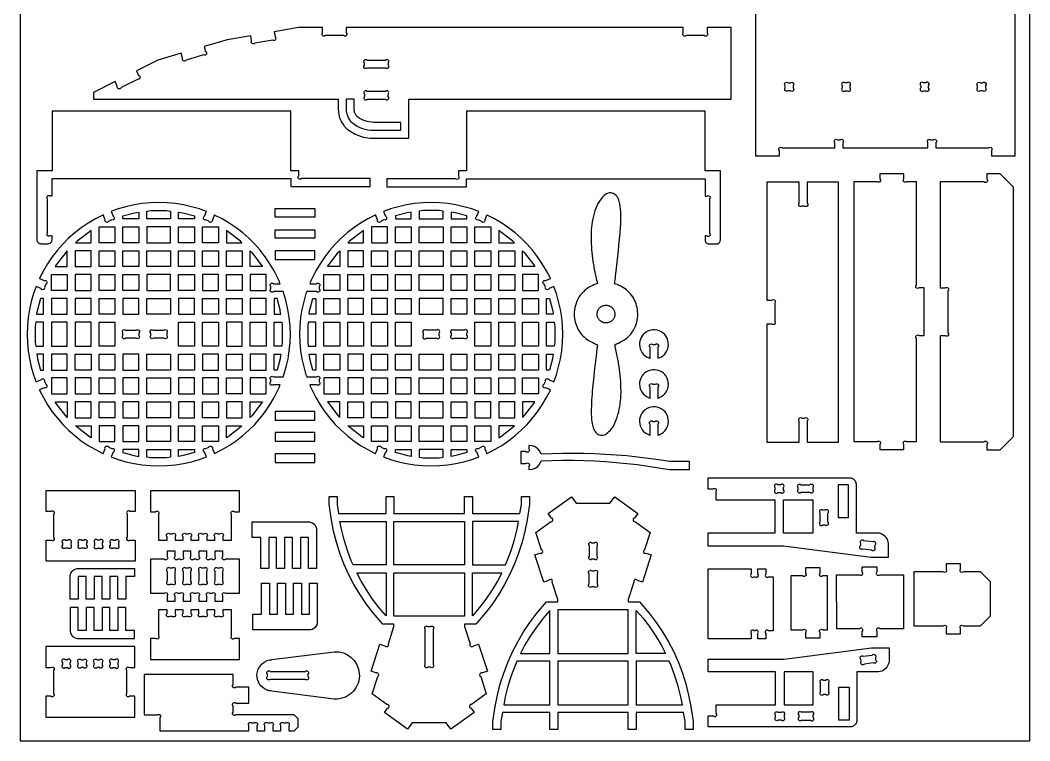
# Model space of a CAD drawing. Extents: x 4.2 to 35.9, y 1.7 to 37.7.
# Drawn here: x 4.17 to 35.91, y 1.67 to 24.31 of the extents above; entities that cross this region are included whole.
import ezdxf

# ---------------------------------------------------------------- set-up
doc = ezdxf.new("R2010")
doc.units = 0
doc.header["$MEASUREMENT"] = 0
doc.layers.get('0').update_dxf_attribs({"linetype": 'CONTINUOUS'})
doc.layers.add('SECTIONCUTEDGES', color=18, linetype='CONTINUOUS')

msp = doc.modelspace()

# ---------------------------------------------------------------- linework, layer by layer
for points in [[(35.907, 37.714), (4.171, 37.714), (4.171, 1.669), (35.907, 1.669)], [(5.901, 17.07), (5.901, 16.57), (6.401, 16.57), (6.401, 17.07)], [(5.901, 16.32), (5.901, 15.82), (6.401, 15.82), (6.401, 16.32)], [(5.901, 15.57), (5.901, 15.07), (6.401, 15.07), (6.401, 15.57)], [(7.401, 13.32), (7.901, 13.32), (7.901, 13.82), (7.401, 13.82)], [(9.901, 13.82), (9.901, 13.32), (10.401, 13.32), (10.401, 13.82)], [(15.715, 13.82), (15.715, 13.32), (15.215, 13.32), (15.215, 13.82)], [(18.215, 13.32), (17.715, 13.32), (17.715, 13.82), (18.215, 13.82)], [(5.901, 12.57), (6.401, 12.57), (6.401, 13.07), (5.901, 13.07)], [(7.401, 12.57), (7.901, 12.57), (7.901, 13.07), (7.401, 13.07)], [(18.215, 12.57), (17.715, 12.57), (17.715, 13.07), (18.215, 13.07)], [(7.401, 11.57), (7.401, 11.07), (7.901, 11.07), (7.901, 11.57)], [(18.215, 11.57), (18.215, 11.07), (17.715, 11.07), (17.715, 11.57)]]:
    msp.add_lwpolyline(points, close=True)
for points in [[(28.47, 22.255), (28.47, 22.182, -1), (28.382, 22.094), (28.309, 22.094, -1), (28.22, 22.182), (28.22, 22.255, -1), (28.309, 22.344), (28.382, 22.344, -1)], [(30.098, 22.094), (30.171, 22.094, 1), (30.259, 22.182), (30.259, 22.255, 1), (30.171, 22.344), (30.098, 22.344, 1), (30.01, 22.255), (30.01, 22.182, 1)], [(32.565, 22.094), (32.638, 22.094, 1), (32.727, 22.182), (32.727, 22.255, 1), (32.638, 22.344), (32.565, 22.344, 1), (32.477, 22.255), (32.477, 22.182, 1)], [(34.427, 22.094), (34.354, 22.094, -1), (34.266, 22.182), (34.266, 22.255, -1), (34.354, 22.344), (34.427, 22.344, -1), (34.516, 22.255), (34.516, 22.182, -1)], [(27.985, 9.467), (28.079, 9.467, 1), (28.167, 9.555), (28.167, 9.629, 1), (28.079, 9.717), (27.985, 9.717, 1), (27.897, 9.629), (27.897, 9.555, 1)], [(9.039, 6.68), (9.039, 7.003, 1), (8.951, 7.091), (8.878, 7.091, 1), (8.789, 7.003), (8.789, 6.68, 1), (8.878, 6.591), (8.951, 6.591, 1)], [(9.378, 6.591), (9.451, 6.591, 1), (9.539, 6.68), (9.539, 7.003, 1), (9.451, 7.091), (9.378, 7.091, 1), (9.289, 7.003), (9.289, 6.68, 1)], [(10.039, 6.68), (10.039, 7.003, 1), (9.951, 7.091), (9.878, 7.091, 1), (9.789, 7.003), (9.789, 6.68, 1), (9.878, 6.591), (9.951, 6.591, 1)], [(10.378, 6.591), (10.451, 6.591, 1), (10.539, 6.68), (10.539, 7.003, 1), (10.451, 7.091), (10.378, 7.091, 1), (10.289, 7.003), (10.289, 6.68, 1)], [(22.142, 7.009), (22.215, 7.009, -1), (22.303, 6.92), (22.303, 6.597, -1), (22.215, 6.509), (22.142, 6.509, -1), (22.053, 6.597), (22.053, 6.92, -1)], [(5.586, 3.968), (5.659, 3.968, 1), (5.747, 4.057), (5.747, 4.13, 1), (5.659, 4.218), (5.586, 4.218, 1), (5.497, 4.13), (5.497, 4.057, 1)], [(28.002, 2.565), (28.096, 2.565, -1), (28.184, 2.476), (28.184, 2.403, -1), (28.096, 2.315), (28.002, 2.315, -1), (27.914, 2.403), (27.914, 2.476, -1)]]:
    msp.add_lwpolyline(points, format="xyb", close=True)
at = {"layer": 'SECTIONCUTEDGES'}
msp.add_lwpolyline([(27.285, 30.74), (27.285, 20.051), (28.036, 20.051), (28.036, 20.213, -1), (28.124, 20.301), (29.781, 20.301), (29.781, 20.463, -1), (29.869, 20.551), (29.942, 20.551, -1), (30.031, 20.463), (30.031, 20.301), (32.706, 20.301), (32.706, 20.463, -1), (32.794, 20.551), (32.867, 20.551, -1), (32.956, 20.463), (32.956, 20.301), (34.612, 20.301, -1), (34.701, 20.213), (34.701, 20.051), (35.451, 20.051), (35.451, 30.74, -1)], format="xyb", dxfattribs=at)
for points in [[(6.472, 21.826), (14.169, 21.826, 0.002134), (14.17, 21.506, 0.087341), (14.223, 21.221, 0.074516), (14.346, 20.999, 0.050894), (14.417, 20.924, 0.0521), (14.644, 20.765, 0.105525), (15.167, 20.607, 0.010514), (15.203, 20.605, 0.005257), (15.277, 20.602), (16.385, 20.602), (16.385, 21.826), (26.516, 21.826), (26.516, 24.078), (25.766, 24.078), (25.766, 23.916, -1), (25.678, 23.828), (25.105, 23.828, -1), (25.016, 23.916), (25.016, 24.078), (14.423, 24.078), (14.423, 23.916, -1), (14.335, 23.828), (13.762, 23.828, -1), (13.673, 23.916), (13.673, 24.078), (12.923, 24.078), (12.157, 23.95), (12.184, 23.791, -1), (12.112, 23.689), (11.547, 23.593, -1), (11.445, 23.665), (11.418, 23.824), (10.682, 23.7), (9.952, 23.485), (9.998, 23.33, -1), (9.938, 23.22), (9.388, 23.059, -1), (9.278, 23.118), (9.233, 23.274), (8.502, 23.059), (7.822, 22.717), (7.895, 22.573, -1), (7.855, 22.454), (7.343, 22.197, -1), (7.224, 22.237), (7.152, 22.381), (6.472, 22.04)], [(15.078, 23.059), (15.651, 23.059, -1), (15.739, 22.97), (15.739, 22.897, -1), (15.651, 22.809), (15.078, 22.809, -1), (14.989, 22.897), (14.989, 22.97, -1)], [(15.651, 22.076), (15.078, 22.076, 1), (14.989, 21.988), (14.989, 21.915, 1), (15.078, 21.826), (15.651, 21.826, 1), (15.739, 21.915), (15.739, 21.988, 1)], [(4.731, 17.327), (4.743, 17.316), (4.757, 17.307), (4.771, 17.3), (4.787, 17.295), (4.803, 17.291), (4.819, 17.29), (5.049, 17.29), (5.065, 17.291), (5.081, 17.295), (5.097, 17.3), (5.111, 17.307), (5.125, 17.316), (5.137, 17.327), (5.148, 17.339), (5.157, 17.353), (5.164, 17.367), (5.17, 17.383), (5.173, 17.399), (5.174, 17.415), (5.174, 17.54), (5.119, 17.54, -1), (5.031, 17.629), (5.031, 18.702, -1), (5.119, 18.79), (5.174, 18.79), (5.174, 19.333), (12.675, 19.333), (12.675, 19.083), (15.177, 19.083), (15.177, 19.333), (13.014, 19.333, -1), (12.925, 19.421), (12.925, 19.583), (12.675, 19.583), (12.675, 21.458), (5.174, 21.458), (5.174, 19.583), (4.694, 19.583), (4.694, 17.415), (4.695, 17.399), (4.698, 17.383), (4.704, 17.367), (4.711, 17.353), (4.72, 17.339)], [(15.697, 19.076), (18.198, 19.076), (18.198, 19.326), (25.7, 19.326), (25.7, 18.783), (25.755, 18.783, -1), (25.843, 18.695), (25.843, 17.621, -1), (25.755, 17.533), (25.7, 17.533), (25.7, 17.408), (25.701, 17.392), (25.704, 17.376), (25.709, 17.36), (25.717, 17.346), (25.726, 17.332), (25.736, 17.32), (25.749, 17.309), (25.762, 17.3), (25.777, 17.293), (25.792, 17.287), (25.809, 17.284), (25.825, 17.283), (26.055, 17.283), (26.071, 17.284), (26.087, 17.287), (26.102, 17.293), (26.117, 17.3), (26.131, 17.309), (26.143, 17.32), (26.154, 17.332), (26.163, 17.346), (26.17, 17.36), (26.175, 17.376), (26.178, 17.392), (26.18, 17.408), (26.18, 19.576), (25.7, 19.576), (25.7, 21.451), (18.198, 21.451), (18.198, 19.576), (17.948, 19.576), (17.948, 19.414, -1), (17.86, 19.326), (15.697, 19.326)], [(30.375, 11.071), (31.107, 11.071, -1), (31.195, 10.982), (31.195, 10.821), (31.946, 10.821), (31.946, 10.982, -1), (32.034, 11.071), (32.341, 11.071), (32.341, 14.315, -1), (32.429, 14.403), (32.591, 14.403), (32.591, 15.903), (32.429, 15.903, -1), (32.341, 15.992), (32.341, 19.236), (32.034, 19.236, -1), (31.946, 19.325), (31.946, 19.486), (31.195, 19.486), (31.195, 19.325, -1), (31.107, 19.236), (30.375, 19.236)], [(33.085, 11.066), (34.47, 11.066, -1), (34.559, 10.978), (34.559, 10.816), (34.976, 10.816), (35.393, 11.233), (35.393, 19.064), (34.976, 19.481), (34.559, 19.481), (34.559, 19.32, -1), (34.47, 19.231), (33.085, 19.231), (33.085, 15.899), (33.246, 15.899, -1), (33.335, 15.81), (33.335, 14.487, -1), (33.246, 14.399), (33.085, 14.399)], [(27.641, 11.057), (28.661, 11.057), (28.661, 11.719, -1), (28.749, 11.808), (28.822, 11.808, -1), (28.911, 11.719), (28.911, 11.057), (29.893, 11.057), (29.893, 19.223), (28.911, 19.223), (28.911, 18.561, -1), (28.822, 18.472), (28.749, 18.472, -1), (28.661, 18.561), (28.661, 19.223), (27.641, 19.223), (27.641, 15.515), (27.803, 15.515, -1), (27.891, 15.427), (27.891, 14.853, -1), (27.803, 14.765), (27.641, 14.765)], [(22.86, 14.116, 0.012814), (23.088, 14.224, 0.085914), (23.318, 14.396, 0.076352), (23.481, 14.63, 0.135164), (23.58, 15.161, 0.121603), (23.424, 15.621, 0.128291), (23.086, 15.935, 0.017184), (23.015, 15.97, 0.007976), (22.857, 16.038, 0.007834), (22.857, 16.039, -0.023506), (22.857, 16.041, -0.019175), (22.863, 16.101, 0.003968), (22.895, 16.342, 0.011178), (23.041, 17.802, 0.026495), (23.051, 18.215, 0.033037), (23.021, 18.537, 0.066175), (22.974, 18.692, 0.057683), (22.921, 18.781, 0.071733), (22.862, 18.838), (22.806, 18.87), (22.746, 18.888), (22.687, 18.887), (22.629, 18.87, 0.062361), (22.567, 18.834, 0.061497), (22.429, 18.699, 0.08401), (22.263, 18.4, 0.06761), (22.124, 17.723, 0.025167), (22.118, 17.393, 0.032023), (22.191, 16.635, 0.010958), (22.226, 16.447, 0.005026), (22.314, 16.04, 0.014369), (22.099, 15.943, 0.083555), (21.873, 15.781, 0.076766), (21.699, 15.542, 0.139856), (21.59, 15.001, 0.11486), (21.731, 14.557, 0.123917), (22.037, 14.251, 0.022471), (22.125, 14.203, 0.010705), (22.317, 14.115, 0.003396), (22.201, 13.131, 0.010881), (22.134, 12.366, 0.025112), (22.126, 11.862, 0.035354), (22.149, 11.639, 0.054853), (22.202, 11.46, 0.086229), (22.266, 11.36, 0.024265), (22.289, 11.337, 0.026496), (22.312, 11.318), (22.368, 11.286), (22.427, 11.268), (22.487, 11.269), (22.545, 11.286, 0.062362), (22.606, 11.322, 0.061498), (22.745, 11.457, 0.08401), (22.91, 11.756, 0.067609), (23.05, 12.433, 0.025165), (23.056, 12.763, 0.032019), (22.983, 13.521, 0.010958), (22.948, 13.709, 0.005025)], [(6.776, 10.696), (6.84, 10.845, -1), (6.956, 10.892), (7.043, 10.854, -1), (7.09, 10.738), (7.026, 10.59, -0.003882), (7.138, 10.549, 0.011648), (7.25, 10.51), (7.497, 10.438), (7.749, 10.381), (8.004, 10.341), (8.264, 10.316), (8.526, 10.307), (8.789, 10.316), (9.049, 10.341), (9.304, 10.381), (9.556, 10.438), (9.803, 10.51, 0.011648), (9.915, 10.549, -0.003882), (10.027, 10.59), (9.963, 10.738, -1), (10.01, 10.854), (10.097, 10.892, -1), (10.213, 10.845), (10.276, 10.696, -0.003922), (10.28, 10.698, 0.011767), (10.283, 10.699), (10.517, 10.818), (10.743, 10.951), (10.96, 11.099), (11.165, 11.258), (11.359, 11.429), (11.542, 11.612), (11.713, 11.806), (11.872, 12.011), (12.019, 12.228), (12.153, 12.454), (12.272, 12.688, 0.011769), (12.309, 12.772, -0.003923), (12.345, 12.857), (12.133, 12.857, -1), (12.045, 12.946), (12.045, 13.019, -1), (12.133, 13.107), (12.439, 13.107, -0.003873), (12.451, 13.138, 0.011621), (12.462, 13.169), (12.533, 13.416), (12.59, 13.667), (12.63, 13.922), (12.655, 14.182), (12.664, 14.445), (12.655, 14.707), (12.63, 14.967), (12.589, 15.222), (12.533, 15.474), (12.461, 15.721, 0.011648), (12.451, 15.752, -0.003882), (12.439, 15.782), (12.133, 15.782, -1), (12.045, 15.87), (12.045, 15.944, -1), (12.133, 16.032), (12.345, 16.032, -0.003932), (12.309, 16.117, 0.011797), (12.272, 16.201), (12.153, 16.435), (12.02, 16.661), (11.872, 16.878), (11.713, 17.083), (11.542, 17.277), (11.359, 17.46), (11.165, 17.631), (10.96, 17.791), (10.743, 17.938), (10.517, 18.072), (10.283, 18.19, 0.011767), (10.28, 18.192, -0.003922), (10.276, 18.193), (10.213, 18.044, -1), (10.097, 17.998), (10.01, 18.035, -1), (9.963, 18.151), (10.027, 18.299, -0.003882), (9.915, 18.34, 0.011648), (9.803, 18.38), (9.556, 18.451), (9.304, 18.508), (9.049, 18.548), (8.789, 18.573), (8.526, 18.582), (8.264, 18.573), (8.004, 18.548), (7.749, 18.508), (7.497, 18.451), (7.25, 18.38, 0.011648), (7.138, 18.34, -0.003882), (7.026, 18.299), (7.09, 18.151, -1), (7.043, 18.035), (6.956, 17.998, -1), (6.84, 18.044), (6.776, 18.193, -0.003922), (6.773, 18.192, 0.011767), (6.77, 18.19), (6.536, 18.072), (6.309, 17.938), (6.093, 17.791), (5.888, 17.631), (5.694, 17.46), (5.511, 17.277), (5.34, 17.083), (5.18, 16.878), (5.033, 16.661), (4.899, 16.435), (4.781, 16.201, 0.011798), (4.779, 16.198, -0.003933), (4.778, 16.195), (4.927, 16.131, -1), (4.973, 16.015), (4.936, 15.928, -1), (4.82, 15.881), (4.672, 15.945, -0.003882), (4.631, 15.833, 0.011648), (4.591, 15.721), (4.52, 15.474), (4.463, 15.222), (4.422, 14.967), (4.398, 14.707), (4.389, 14.445), (4.398, 14.182), (4.422, 13.922), (4.463, 13.667), (4.519, 13.416), (4.591, 13.169, 0.011621), (4.63, 13.056, -0.003873), (4.672, 12.944), (4.82, 13.008, -1), (4.936, 12.961), (4.973, 12.874, -1), (4.927, 12.758), (4.778, 12.695, -0.003923), (4.779, 12.691, 0.01177), (4.781, 12.688), (4.899, 12.454), (5.033, 12.228), (5.18, 12.011), (5.34, 11.806), (5.511, 11.612), (5.694, 11.429), (5.888, 11.258), (6.093, 11.099), (6.309, 10.951), (6.536, 10.818), (6.77, 10.699, 0.011767), (6.773, 10.698, -0.003922)], [(18.591, 10.59), (18.527, 10.738, -1), (18.574, 10.854), (18.661, 10.892, -1), (18.777, 10.845), (18.84, 10.696, -0.003922), (18.844, 10.698, 0.011767), (18.847, 10.699), (19.081, 10.818), (19.307, 10.951), (19.524, 11.099), (19.729, 11.258), (19.923, 11.429), (20.106, 11.612), (20.277, 11.806), (20.436, 12.011), (20.584, 12.228), (20.717, 12.454), (20.836, 12.688, 0.01177), (20.838, 12.691, -0.003923), (20.839, 12.695), (20.69, 12.758, -1), (20.643, 12.874), (20.681, 12.961, -1), (20.797, 13.008), (20.945, 12.944, -0.003873), (20.986, 13.056, 0.011621), (21.026, 13.169), (21.097, 13.416), (21.154, 13.667), (21.194, 13.922), (21.219, 14.182), (21.228, 14.445), (21.219, 14.707), (21.194, 14.967), (21.154, 15.222), (21.097, 15.474), (21.026, 15.721, 0.011648), (20.986, 15.833, -0.003882), (20.945, 15.945), (20.797, 15.881, -1), (20.681, 15.928), (20.643, 16.015, -1), (20.69, 16.131), (20.839, 16.195, -0.003933), (20.838, 16.198, 0.011798), (20.836, 16.201), (20.717, 16.435), (20.584, 16.661), (20.436, 16.878), (20.277, 17.083), (20.106, 17.277), (19.923, 17.46), (19.729, 17.631), (19.524, 17.791), (19.307, 17.938), (19.081, 18.072), (18.847, 18.19, 0.011767), (18.844, 18.192, -0.003922), (18.84, 18.193), (18.777, 18.044, -1), (18.661, 17.998), (18.574, 18.035, -1), (18.527, 18.151), (18.591, 18.299, -0.003882), (18.479, 18.34, 0.011648), (18.367, 18.38), (18.12, 18.451), (17.868, 18.508), (17.613, 18.548), (17.353, 18.573), (17.09, 18.582), (16.828, 18.573), (16.568, 18.548), (16.313, 18.508), (16.061, 18.451), (15.814, 18.38, 0.011648), (15.702, 18.34, -0.003882), (15.59, 18.299), (15.654, 18.151, -1), (15.607, 18.035), (15.52, 17.998, -1), (15.404, 18.044), (15.34, 18.193, -0.003922), (15.337, 18.192, 0.011767), (15.334, 18.19), (15.1, 18.072), (14.873, 17.938), (14.657, 17.791), (14.452, 17.631), (14.258, 17.46), (14.075, 17.277), (13.904, 17.083), (13.745, 16.878), (13.597, 16.661), (13.464, 16.435), (13.345, 16.201, 0.011798), (13.308, 16.117, -0.003932), (13.272, 16.032), (13.484, 16.032, -1), (13.572, 15.944), (13.572, 15.87, -1), (13.484, 15.782), (13.177, 15.782, -0.003882), (13.166, 15.752, 0.011648), (13.155, 15.721), (13.084, 15.474), (13.027, 15.222), (12.987, 14.967), (12.962, 14.707), (12.953, 14.445), (12.962, 14.182), (12.987, 13.922), (13.027, 13.667), (13.084, 13.416), (13.155, 13.169, 0.011621), (13.166, 13.138, -0.003873), (13.177, 13.107), (13.484, 13.107, -1), (13.572, 13.019), (13.572, 12.946, -1), (13.484, 12.857), (13.272, 12.857, -0.003923), (13.308, 12.772, 0.01177), (13.345, 12.688), (13.464, 12.454), (13.597, 12.228), (13.745, 12.011), (13.904, 11.806), (14.075, 11.612), (14.258, 11.429), (14.452, 11.258), (14.657, 11.099), (14.873, 10.951), (15.1, 10.818), (15.334, 10.699, 0.011767), (15.337, 10.698, -0.003922), (15.34, 10.696), (15.404, 10.845, -1), (15.52, 10.892), (15.607, 10.854, -1), (15.654, 10.738), (15.59, 10.59, -0.003873), (15.702, 10.549, 0.011621), (15.815, 10.509), (16.062, 10.438), (16.313, 10.381), (16.568, 10.341), (16.828, 10.316), (17.09, 10.307), (17.353, 10.316), (17.613, 10.341), (17.868, 10.381), (18.119, 10.438), (18.366, 10.509, 0.011621), (18.479, 10.549, -0.003873)], [(7.49, 14.57), (7.813, 14.57, -1), (7.901, 14.481), (7.901, 14.408, -1), (7.813, 14.32), (7.49, 14.32, -1), (7.401, 14.408), (7.401, 14.481, -1)], [(8.364, 14.57), (8.687, 14.57, -1), (8.776, 14.481), (8.776, 14.408, -1), (8.687, 14.32), (8.364, 14.32, -1), (8.276, 14.408), (8.276, 14.481, -1)], [(17.253, 14.57), (16.929, 14.57, 1), (16.841, 14.481), (16.841, 14.408, 1), (16.929, 14.32), (17.253, 14.32, 1), (17.341, 14.408), (17.341, 14.481, 1)], [(18.215, 14.408), (18.215, 14.481, 1), (18.127, 14.57), (17.804, 14.57, 1), (17.715, 14.481), (17.715, 14.408, 1), (17.804, 14.32), (18.127, 14.32, 1)], [(23.97, 13.688), (23.97, 14.035, -1), (24.058, 14.123), (24.131, 14.123, -1), (24.22, 14.035), (24.22, 13.689, 0.063472), (24.341, 13.746, 0.13308), (24.498, 13.919, 0.691874), (23.926, 14.548, 0.691227), (23.94, 13.698, 0.012807), (23.955, 13.693, -0.004269)], [(23.97, 12.438), (23.97, 12.785, -1), (24.058, 12.873), (24.131, 12.873, -1), (24.22, 12.785), (24.22, 12.439, 0.063472), (24.341, 12.496, 0.13308), (24.498, 12.669, 0.691874), (23.926, 13.298, 0.691227), (23.94, 12.448, 0.012807), (23.955, 12.443, -0.004269)], [(23.97, 11.272), (23.97, 11.618, -1), (24.058, 11.706), (24.131, 11.706, -1), (24.22, 11.618), (24.22, 11.272, 0.063472), (24.341, 11.33, 0.13308), (24.498, 11.502, 0.691874), (23.926, 12.131, 0.691227), (23.94, 11.281, 0.012807), (23.955, 11.276, -0.004269)], [(19.908, 10.381), (20.07, 10.381, -1), (20.158, 10.293), (20.158, 10.194), (20.261, 10.2), (20.358, 10.234), (20.442, 10.293), (20.507, 10.373), (20.548, 10.467), (20.886, 10.479), (21.223, 10.484), (21.561, 10.483), (21.898, 10.476), (22.235, 10.463), (22.572, 10.443), (22.909, 10.417), (23.245, 10.385), (23.58, 10.347), (23.915, 10.302), (24.248, 10.251), (24.581, 10.194), (25.211, 10.194), (25.211, 10.444), (24.581, 10.444), (24.248, 10.497), (23.914, 10.544), (23.579, 10.585), (23.244, 10.62), (22.908, 10.648), (22.571, 10.67), (22.234, 10.686), (21.897, 10.696), (21.56, 10.699), (21.222, 10.696), (20.885, 10.687), (20.548, 10.671), (20.507, 10.765), (20.442, 10.845), (20.358, 10.904), (20.261, 10.938), (20.158, 10.944), (20.158, 10.845, -1), (20.07, 10.756), (19.908, 10.756)], [(25.785, 7.797), (28.166, 7.797), (30.916, 7.44), (31.466, 7.44), (31.466, 7.818), (31.465, 7.868), (31.457, 7.918), (31.442, 7.966), (31.421, 8.011), (31.394, 8.053), (31.361, 8.091), (31.323, 8.124), (31.281, 8.152), (31.235, 8.173), (31.188, 8.188), (31.138, 8.196), (31.088, 8.197), (30.458, 8.197), (30.458, 9.696), (30.458, 9.727), (30.453, 9.757), (30.444, 9.786), (30.432, 9.814), (30.415, 9.839), (30.395, 9.862), (30.372, 9.882), (30.346, 9.899), (30.319, 9.912), (30.289, 9.92), (30.259, 9.925), (30.229, 9.925), (25.785, 9.925), (25.785, 9.582), (25.947, 9.582, -1), (26.035, 9.493), (26.035, 9.238), (27.897, 9.238), (27.897, 8.197), (25.785, 8.197)], [(4.983, 7.317), (4.983, 7.976), (5.145, 7.976, 1), (5.233, 8.064), (5.233, 8.788, 1), (5.145, 8.876), (4.983, 8.876), (4.983, 9.534), (7.783, 9.534), (7.783, 8.876), (7.622, 8.876, 1), (7.533, 8.788), (7.533, 8.064, 1), (7.622, 7.976), (7.783, 7.976), (7.783, 7.317)], [(8.264, 8.868), (8.426, 8.868, -1), (8.514, 8.78), (8.514, 7.968), (8.788, 7.968), (8.788, 8.082, -1), (8.876, 8.17), (8.951, 8.17, -1), (9.039, 8.082), (9.039, 7.968), (9.289, 7.968), (9.289, 8.082, -1), (9.378, 8.17), (9.451, 8.17, -1), (9.539, 8.082), (9.539, 7.968), (9.789, 7.968), (9.789, 8.082, -1), (9.878, 8.17), (9.951, 8.17, -1), (10.039, 8.082), (10.039, 7.968), (10.289, 7.968), (10.289, 8.082, -1), (10.378, 8.17), (10.451, 8.17, -1), (10.539, 8.082), (10.539, 7.968), (10.814, 7.968), (10.814, 8.78, -1), (10.903, 8.868), (11.064, 8.868), (11.064, 9.527), (8.264, 9.527)], [(28.713, 9.717), (28.995, 9.717, -1), (29.083, 9.629), (29.083, 9.555, -1), (28.995, 9.467), (28.713, 9.467, -1), (28.625, 9.555), (28.625, 9.629, -1)], [(20.177, 9.341), (20.177, 9.091), (20.103, 8.614), (20.035, 8.26), (19.947, 7.911), (19.839, 7.568), (19.711, 7.232), (19.564, 6.903), (19.399, 6.584), (19.215, 6.274), (19.013, 5.976), (18.795, 5.69), (18.49, 5.335), (18.138, 5.335), (18.138, 5.258), (18.314, 4.715, 1), (18.426, 4.658), (18.579, 4.708), (18.857, 3.852), (18.704, 3.802, 1), (18.647, 3.691), (18.823, 3.149), (18.362, 2.813, 1), (18.342, 2.69), (18.437, 2.559), (17.709, 2.03), (17.562, 2.233), (16.496, 2.233), (16.349, 2.03), (15.621, 2.559), (15.716, 2.69, 1), (15.697, 2.813), (15.235, 3.149), (15.412, 3.691, 1), (15.355, 3.802), (15.201, 3.852), (15.479, 4.708), (15.633, 4.658, 1), (15.744, 4.715), (15.921, 5.257), (15.921, 5.335), (15.569, 5.335), (15.264, 5.69), (15.046, 5.976), (14.844, 6.274), (14.66, 6.584), (14.495, 6.903), (14.348, 7.232), (14.22, 7.568), (14.112, 7.911), (14.024, 8.26), (13.956, 8.614), (13.882, 9.091), (13.882, 9.341), (14.132, 9.341), (14.132, 9.091), (14.181, 8.811), (15.671, 8.811), (15.671, 9.341), (15.921, 9.341), (15.921, 8.811), (18.138, 8.811), (18.138, 9.341), (18.388, 9.341), (18.388, 8.811), (19.877, 8.811), (19.927, 9.091), (19.927, 9.341)], [(19.281, 2.024), (19.031, 2.024), (19.031, 2.274), (19.105, 2.751), (19.173, 3.105), (19.261, 3.454), (19.369, 3.797), (19.497, 4.134), (19.644, 4.462), (19.809, 4.782), (19.993, 5.091), (20.195, 5.389), (20.413, 5.675), (20.718, 6.031), (21.07, 6.031), (21.07, 6.108), (20.893, 6.65, 1), (20.782, 6.707), (20.628, 6.657), (20.35, 7.513), (20.504, 7.563, 1), (20.561, 7.674), (20.384, 8.217), (20.846, 8.552, 1), (20.865, 8.675), (20.77, 8.806), (21.498, 9.335), (21.645, 9.133), (22.711, 9.133), (22.858, 9.335), (23.586, 8.806), (23.491, 8.675, 1), (23.511, 8.552), (23.972, 8.217), (23.796, 7.674, 1), (23.853, 7.563), (24.006, 7.513), (23.728, 6.657), (23.575, 6.707, 1), (23.463, 6.65), (23.287, 6.108), (23.287, 6.031), (23.639, 6.031), (23.944, 5.675), (24.162, 5.389), (24.364, 5.091), (24.548, 4.782), (24.713, 4.462), (24.86, 4.134), (24.988, 3.797), (25.096, 3.454), (25.184, 3.105), (25.252, 2.751), (25.326, 2.274), (25.326, 2.024), (25.076, 2.024), (25.076, 2.274), (25.026, 2.554), (23.537, 2.554), (23.537, 2.024), (23.287, 2.024), (23.287, 2.554), (21.07, 2.554), (21.07, 2.024), (20.82, 2.024), (20.82, 2.554), (19.33, 2.554), (19.281, 2.274)], [(29.312, 8.823), (29.312, 8.542, 1), (29.401, 8.453), (29.474, 8.453, 1), (29.562, 8.542), (29.562, 8.823, 1), (29.474, 8.912), (29.401, 8.912, 1)], [(11.733, 7.083), (11.733, 8.053), (11.458, 8.053), (11.458, 8.553), (13.233, 8.553, -0.118357), (13.355, 8.519, -0.238349), (13.481, 8.336, -0.016364), (13.482, 8.325, -0.008181), (13.483, 8.303), (13.483, 7.083), (13.233, 7.083), (13.233, 8.053), (12.983, 8.053), (12.983, 7.083), (12.733, 7.083), (12.733, 8.053), (12.483, 8.053), (12.483, 7.083), (12.233, 7.083), (12.233, 8.053), (11.983, 8.053), (11.983, 7.083)], [(5.758, 7.888), (5.758, 7.814, -1), (5.67, 7.726), (5.597, 7.726, -1), (5.508, 7.814), (5.508, 7.888, -1), (5.597, 7.976), (5.67, 7.976, -1)], [(6.097, 7.976), (6.17, 7.976, -1), (6.258, 7.888), (6.258, 7.814, -1), (6.17, 7.726), (6.097, 7.726, -1), (6.008, 7.814), (6.008, 7.888, -1)], [(6.508, 7.888), (6.508, 7.814, 1), (6.597, 7.726), (6.67, 7.726, 1), (6.758, 7.814), (6.758, 7.888, 1), (6.67, 7.976), (6.597, 7.976, 1)], [(7.097, 7.976), (7.17, 7.976, -1), (7.258, 7.888), (7.258, 7.814, -1), (7.17, 7.726), (7.097, 7.726, -1), (7.008, 7.814), (7.008, 7.888, -1)], [(30.657, 7.704), (30.936, 7.668, 1), (31.035, 7.744), (31.045, 7.817, 1), (30.969, 7.916), (30.689, 7.952, 1), (30.59, 7.876), (30.581, 7.803, 1)], [(8.264, 6.308), (8.7, 6.308, -1), (8.788, 6.22), (8.788, 6.058), (9.039, 6.058), (9.039, 6.22, -1), (9.128, 6.308), (9.201, 6.308, -1), (9.289, 6.22), (9.289, 6.058), (9.539, 6.058), (9.539, 6.22, -1), (9.628, 6.308), (9.701, 6.308, -1), (9.789, 6.22), (9.789, 6.058), (10.039, 6.058), (10.039, 6.22, -1), (10.128, 6.308), (10.201, 6.308, -1), (10.289, 6.22), (10.289, 6.058), (10.539, 6.058), (10.539, 6.22, -1), (10.628, 6.308), (11.064, 6.308), (11.064, 7.374), (10.628, 7.374, -1), (10.539, 7.463), (10.539, 7.624), (10.289, 7.624), (10.289, 7.463, -1), (10.201, 7.374), (10.128, 7.374, -1), (10.039, 7.463), (10.039, 7.624), (9.789, 7.624), (9.789, 7.463, -1), (9.701, 7.374), (9.628, 7.374, -1), (9.539, 7.463), (9.539, 7.624), (9.289, 7.624), (9.289, 7.463, -1), (9.201, 7.374), (9.128, 7.374, -1), (9.039, 7.463), (9.039, 7.624), (8.789, 7.624), (8.789, 7.463, -1), (8.701, 7.374), (8.264, 7.374)], [(22.053, 7.795), (22.053, 7.471, 1), (22.142, 7.383), (22.215, 7.383, 1), (22.303, 7.471), (22.303, 7.795, 1), (22.215, 7.883), (22.142, 7.883, 1)], [(27.36, 4.877), (27.36, 5.039, 1), (27.271, 5.127), (27.24, 5.127, 1), (27.151, 5.039), (27.151, 4.877), (25.792, 4.877), (25.792, 7.072), (27.151, 7.072), (27.151, 6.911, 1), (27.24, 6.822), (27.271, 6.822, 1), (27.36, 6.911), (27.36, 7.072), (27.61, 7.072), (27.61, 6.911, 1), (27.698, 6.822), (27.839, 6.822), (27.839, 5.127), (27.698, 5.127, 1), (27.61, 5.039), (27.61, 4.877)], [(28.398, 5.156), (28.768, 5.156, -1), (28.856, 5.068), (28.856, 4.906), (29.315, 4.906), (29.315, 5.068, -1), (29.403, 5.156), (29.544, 5.156), (29.544, 6.851), (29.403, 6.851, -1), (29.315, 6.94), (29.315, 7.101), (28.856, 7.101), (28.856, 6.94, -1), (28.768, 6.851), (28.398, 6.851)], [(30.643, 4.94), (30.643, 5.102, 1), (30.555, 5.19), (29.837, 5.19), (29.836, 6.885), (30.554, 6.885, 1), (30.642, 6.974), (30.642, 7.135), (31.101, 7.135), (31.101, 6.974, 1), (31.189, 6.885), (31.936, 6.885), (31.936, 5.19), (31.19, 5.19, 1), (31.101, 5.102), (31.101, 4.94)], [(32.258, 5.283), (33.185, 5.283, -1), (33.274, 5.194), (33.274, 5.033), (33.732, 5.033), (33.732, 5.194, -1), (33.821, 5.283), (34.36, 5.283), (34.674, 5.596), (34.674, 6.665), (34.36, 6.978), (33.821, 6.978, -1), (33.732, 7.066), (33.732, 7.228), (33.274, 7.228), (33.274, 7.066, -1), (33.185, 6.978), (32.258, 6.978)], [(11.486, 5.152), (11.486, 5.652), (11.761, 5.652), (11.761, 6.622), (12.011, 6.622), (12.011, 5.652), (12.261, 5.652), (12.261, 6.622), (12.511, 6.622), (12.511, 5.652), (12.761, 5.652), (12.761, 6.622), (13.011, 6.622), (13.011, 5.652), (13.261, 5.652), (13.261, 6.622), (13.511, 6.622), (13.511, 5.402, -0.118358), (13.477, 5.28, -0.238347), (13.294, 5.154, -0.016364), (13.283, 5.153, -0.008182), (13.261, 5.152)], [(8.514, 5.782), (8.514, 4.97, -1), (8.426, 4.882), (8.264, 4.882), (8.264, 4.223), (11.064, 4.223), (11.064, 4.882), (10.903, 4.882, -1), (10.814, 4.97), (10.814, 5.782), (10.539, 5.782), (10.539, 5.668, -1), (10.451, 5.579), (10.378, 5.579, -1), (10.289, 5.668), (10.289, 5.782), (10.039, 5.782), (10.039, 5.668, -1), (9.951, 5.579), (9.878, 5.579, -1), (9.789, 5.668), (9.789, 5.782), (9.539, 5.782), (9.539, 5.668, -1), (9.451, 5.579), (9.378, 5.579, -1), (9.289, 5.668), (9.289, 5.782), (9.039, 5.782), (9.039, 5.668, -1), (8.951, 5.579), (8.876, 5.579, -1), (8.788, 5.668), (8.788, 5.782)], [(16.904, 4.071), (16.904, 5.169, -1), (16.993, 5.257), (17.066, 5.257, -1), (17.154, 5.169), (17.154, 4.071, -1), (17.066, 3.982), (16.993, 3.982, -1)], [(4.972, 2.41), (7.772, 2.41), (7.772, 3.068), (7.611, 3.068, -1), (7.522, 3.157), (7.522, 3.88, -1), (7.611, 3.968), (7.772, 3.968), (7.772, 4.627), (4.972, 4.627), (4.972, 3.968), (5.134, 3.968, -1), (5.222, 3.88), (5.222, 3.157, -1), (5.134, 3.068), (4.972, 3.068)], [(14.039, 4.468, -0.413459), (14.831, 3.772, -0.414214), (14.137, 2.98, -0.016364), (14.089, 2.979, -0.015719), (14.039, 2.98), (12.078, 3.228, -0.017008), (11.994, 3.242, -0.032737), (11.951, 3.253, -0.767327), (12.014, 4.211, -0.024226), (12.046, 4.216, 0.007215), (12.078, 4.22)], [(25.802, 2.106), (25.802, 2.45), (25.964, 2.45, 1), (26.052, 2.538), (26.052, 2.794), (27.914, 2.794), (27.914, 3.835), (25.802, 3.835), (25.802, 4.235), (28.183, 4.235), (30.933, 4.592), (31.483, 4.592), (31.483, 4.213), (31.482, 4.163), (31.474, 4.114), (31.459, 4.066), (31.438, 4.02), (31.411, 3.978), (31.378, 3.94), (31.34, 3.907), (31.298, 3.88), (31.252, 3.859), (31.204, 3.844), (31.155, 3.836), (31.105, 3.835), (30.475, 3.835), (30.475, 2.335), (30.475, 2.305), (30.47, 2.275), (30.461, 2.246), (30.449, 2.218), (30.432, 2.192), (30.412, 2.169), (30.389, 2.149), (30.363, 2.133), (30.336, 2.12), (30.306, 2.111), (30.276, 2.107), (30.246, 2.106)], [(6.086, 4.218), (6.159, 4.218, -1), (6.247, 4.13), (6.247, 4.057, -1), (6.159, 3.968), (6.086, 3.968, -1), (5.997, 4.057), (5.997, 4.13, -1)], [(6.586, 4.218), (6.659, 4.218, -1), (6.747, 4.13), (6.747, 4.057, -1), (6.659, 3.968), (6.586, 3.968, -1), (6.497, 4.057), (6.497, 4.13, -1)], [(6.997, 4.13), (6.997, 4.057, 1), (7.086, 3.968), (7.159, 3.968, 1), (7.247, 4.057), (7.247, 4.13, 1), (7.159, 4.218), (7.086, 4.218, 1)], [(30.674, 4.327), (30.953, 4.363, -1), (31.052, 4.287), (31.062, 4.215, -1), (30.986, 4.116), (30.706, 4.079, -1), (30.607, 4.156), (30.598, 4.228, -1)], [(13.129, 3.599), (12.03, 3.599, -1), (11.942, 3.687), (11.942, 3.761, -1), (12.03, 3.849), (13.129, 3.849, -1), (13.217, 3.761), (13.217, 3.687, -1)], [(8.063, 2.48), (8.475, 2.48, -1), (8.563, 2.392), (8.563, 1.98), (11.363, 1.98), (11.363, 2.142, -1), (11.452, 2.23), (11.525, 2.23, -1), (11.613, 2.142), (11.613, 1.98), (11.863, 1.98), (11.863, 2.142, -1), (11.952, 2.23), (12.025, 2.23, -1), (12.113, 2.142), (12.113, 1.98), (12.363, 1.98), (12.363, 2.142, -1), (12.452, 2.23), (12.525, 2.23, -1), (12.613, 2.142), (12.613, 1.98), (12.788, 1.98), (12.913, 2.105), (12.913, 2.355), (12.788, 2.48), (10.952, 2.48, -1), (10.863, 2.568), (10.863, 2.766, -1), (10.952, 2.854), (11.363, 2.854), (11.363, 3.354), (10.952, 3.354, -1), (10.863, 3.443), (10.863, 3.755), (8.063, 3.755)], [(29.418, 3.578), (29.491, 3.578, -1), (29.579, 3.49), (29.579, 3.208, -1), (29.491, 3.12), (29.418, 3.12, -1), (29.329, 3.208), (29.329, 3.49, -1)], [(28.73, 2.315), (29.012, 2.315, 1), (29.1, 2.403), (29.1, 2.476, 1), (29.012, 2.565), (28.73, 2.565, 1), (28.642, 2.476), (28.642, 2.403, 1)]]:
    msp.add_lwpolyline(points, format="xyb", close=True, dxfattribs=at)
for points in [[(14.734, 21.316), (14.73, 21.321), (14.719, 21.339), (14.708, 21.357), (14.699, 21.376), (14.691, 21.396), (14.684, 21.416), (14.679, 21.436), (14.675, 21.457), (14.671, 21.478), (14.669, 21.499), (14.669, 21.528), (14.669, 21.826), (14.419, 21.826), (14.419, 21.524), (14.42, 21.484), (14.423, 21.448), (14.428, 21.413), (14.436, 21.377), (14.445, 21.343), (14.457, 21.309), (14.471, 21.275), (14.486, 21.243), (14.504, 21.211), (14.523, 21.181), (14.544, 21.151), (14.558, 21.134), (14.617, 21.083), (14.689, 21.031), (14.765, 20.984), (14.844, 20.945), (14.927, 20.912), (15.012, 20.886), (15.099, 20.867), (15.188, 20.856), (15.282, 20.852), (16.135, 20.852), (16.135, 21.102), (15.287, 21.102), (15.209, 21.106), (15.141, 21.114), (15.075, 21.128), (15.01, 21.148), (14.947, 21.173), (14.886, 21.203), (14.828, 21.239), (14.773, 21.279), (14.746, 21.302)], [(7.401, 18.07), (7.401, 18.162), (7.767, 18.26), (7.901, 18.278), (7.901, 18.07)], [(8.151, 18.07), (8.151, 18.311), (8.279, 18.328), (8.401, 18.332), (8.651, 18.332), (8.773, 18.328), (8.901, 18.311), (8.901, 18.07)], [(9.151, 18.07), (9.151, 18.278), (9.285, 18.26), (9.651, 18.162), (9.651, 18.07)], [(12.183, 18.396), (13.433, 18.396), (13.433, 18.124), (12.183, 18.124)], [(15.965, 18.07), (16.465, 18.07), (16.465, 18.278), (16.331, 18.26), (15.965, 18.162)], [(16.843, 18.328), (16.715, 18.311), (16.715, 18.07), (17.465, 18.07), (17.465, 18.311), (17.338, 18.328), (17.215, 18.332), (16.965, 18.332)], [(17.715, 18.278), (17.715, 18.07), (18.215, 18.07), (18.215, 18.162), (17.849, 18.26)], [(6.651, 17.32), (6.651, 17.82), (7.151, 17.82), (7.151, 17.32)], [(7.401, 17.32), (7.401, 17.82), (7.901, 17.82), (7.901, 17.32)], [(8.151, 17.32), (8.901, 17.32), (8.901, 17.82), (8.151, 17.82)], [(9.151, 17.32), (9.151, 17.82), (9.651, 17.82), (9.651, 17.32)], [(9.901, 17.32), (9.901, 17.82), (10.401, 17.82), (10.401, 17.32)], [(15.715, 17.32), (15.715, 17.82), (15.215, 17.82), (15.215, 17.32)], [(15.965, 17.32), (15.965, 17.82), (16.465, 17.82), (16.465, 17.32)], [(16.715, 17.32), (16.715, 17.82), (17.465, 17.82), (17.465, 17.32)], [(17.715, 17.32), (17.715, 17.82), (18.215, 17.82), (18.215, 17.32)], [(18.465, 17.32), (18.465, 17.82), (18.965, 17.82), (18.965, 17.32)], [(5.911, 17.32), (6.401, 17.32), (6.401, 17.703), (6.349, 17.667), (5.961, 17.37)], [(10.651, 17.703), (10.651, 17.32), (11.142, 17.32), (11.092, 17.37), (10.704, 17.667)], [(12.183, 17.729), (13.433, 17.729), (13.433, 17.458), (12.183, 17.458)], [(14.525, 17.37), (14.475, 17.32), (14.965, 17.32), (14.965, 17.703), (14.913, 17.667)], [(19.215, 17.32), (19.706, 17.32), (19.656, 17.37), (19.268, 17.667), (19.215, 17.703)], [(5.268, 16.57), (5.651, 16.57), (5.651, 17.06), (5.601, 17.01), (5.304, 16.622)], [(6.651, 16.57), (6.651, 17.07), (7.151, 17.07), (7.151, 16.57)], [(7.401, 16.57), (7.401, 17.07), (7.901, 17.07), (7.901, 16.57)], [(8.151, 16.57), (8.151, 17.07), (8.901, 17.07), (8.901, 16.57)], [(9.151, 16.57), (9.151, 17.07), (9.651, 17.07), (9.651, 16.57)], [(9.901, 16.57), (9.901, 17.07), (10.401, 17.07), (10.401, 16.57)], [(10.651, 16.57), (10.651, 17.07), (11.151, 17.07), (11.151, 16.57)], [(11.401, 16.57), (11.401, 17.06), (11.451, 17.01), (11.749, 16.622), (11.785, 16.57)], [(12.183, 17.063), (12.183, 16.791), (13.433, 16.791), (13.433, 17.063)], [(13.868, 16.622), (14.165, 17.01), (14.215, 17.06), (14.215, 16.57), (13.832, 16.57)], [(14.465, 16.57), (14.965, 16.57), (14.965, 17.07), (14.465, 17.07)], [(15.715, 16.57), (15.215, 16.57), (15.215, 17.07), (15.715, 17.07)], [(15.965, 16.57), (15.965, 17.07), (16.465, 17.07), (16.465, 16.57)], [(16.715, 16.57), (16.715, 17.07), (17.465, 17.07), (17.465, 16.57)], [(18.215, 16.57), (17.715, 16.57), (17.715, 17.07), (18.215, 17.07)], [(18.465, 16.57), (18.465, 17.07), (18.965, 17.07), (18.965, 16.57)], [(19.215, 16.57), (19.215, 17.07), (19.715, 17.07), (19.715, 16.57)], [(19.965, 16.57), (19.965, 17.06), (20.016, 17.01), (20.313, 16.622), (20.349, 16.57)], [(5.151, 15.82), (5.151, 16.32), (5.651, 16.32), (5.651, 15.82)], [(6.651, 15.82), (6.651, 16.32), (7.151, 16.32), (7.151, 15.82)], [(7.401, 15.82), (7.401, 16.32), (7.901, 16.32), (7.901, 15.82)], [(8.151, 15.82), (8.901, 15.82), (8.901, 16.32), (8.151, 16.32)], [(9.151, 15.82), (9.151, 16.32), (9.651, 16.32), (9.651, 15.82)], [(9.901, 15.82), (10.401, 15.82), (10.401, 16.32), (9.901, 16.32)], [(10.651, 15.82), (10.651, 16.32), (11.151, 16.32), (11.151, 15.82)], [(11.401, 15.82), (11.901, 15.82), (11.901, 16.32), (11.401, 16.32)], [(13.715, 15.82), (13.715, 16.32), (14.215, 16.32), (14.215, 15.82)], [(14.465, 15.82), (14.465, 16.32), (14.965, 16.32), (14.965, 15.82)], [(15.715, 15.82), (15.215, 15.82), (15.215, 16.32), (15.715, 16.32)], [(15.965, 16.32), (16.465, 16.32), (16.465, 15.82), (15.965, 15.82)], [(16.715, 16.32), (17.465, 16.32), (17.465, 15.82), (16.715, 15.82)], [(17.715, 15.82), (17.715, 16.32), (18.215, 16.32), (18.215, 15.82)], [(18.465, 15.82), (18.465, 16.32), (18.965, 16.32), (18.965, 15.82)], [(19.215, 15.82), (19.215, 16.32), (19.715, 16.32), (19.715, 15.82)], [(19.965, 15.82), (20.465, 15.82), (20.465, 16.32), (19.965, 16.32)], [(4.688, 15.07), (4.901, 15.07), (4.901, 15.57), (4.809, 15.57), (4.714, 15.216), (4.705, 15.176)], [(5.151, 15.57), (5.151, 15.07), (5.651, 15.07), (5.651, 15.57)], [(6.651, 15.07), (6.651, 15.57), (7.151, 15.57), (7.151, 15.07)], [(7.401, 15.07), (7.901, 15.07), (7.901, 15.57), (7.401, 15.57)], [(8.151, 15.07), (8.151, 15.57), (8.901, 15.57), (8.901, 15.07)], [(9.151, 15.07), (9.651, 15.07), (9.651, 15.57), (9.151, 15.57)], [(9.901, 15.07), (9.901, 15.57), (10.401, 15.57), (10.401, 15.07)], [(10.651, 15.07), (10.651, 15.57), (11.151, 15.57), (11.151, 15.07)], [(11.401, 15.57), (11.401, 15.07), (11.901, 15.07), (11.901, 15.57)], [(12.365, 15.07), (12.348, 15.176), (12.339, 15.216), (12.244, 15.57), (12.151, 15.57), (12.151, 15.07)], [(13.252, 15.07), (13.269, 15.176), (13.278, 15.216), (13.373, 15.57), (13.465, 15.57), (13.465, 15.07)], [(13.715, 15.07), (13.715, 15.57), (14.215, 15.57), (14.215, 15.07)], [(14.465, 15.07), (14.965, 15.07), (14.965, 15.57), (14.465, 15.57)], [(15.215, 15.57), (15.215, 15.07), (15.715, 15.07), (15.715, 15.57)], [(16.465, 15.07), (15.965, 15.07), (15.965, 15.57), (16.465, 15.57)], [(16.715, 15.07), (17.465, 15.07), (17.465, 15.57), (16.715, 15.57)], [(17.715, 15.07), (17.715, 15.57), (18.215, 15.57), (18.215, 15.07)], [(18.465, 15.07), (18.465, 15.57), (18.965, 15.57), (18.965, 15.07)], [(19.215, 15.07), (19.215, 15.57), (19.715, 15.57), (19.715, 15.07)], [(19.965, 15.07), (19.965, 15.57), (20.465, 15.57), (20.465, 15.07)], [(20.715, 15.07), (20.715, 15.57), (20.808, 15.57), (20.903, 15.216), (20.912, 15.176), (20.929, 15.07)], [(22.567, 14.8), (22.55, 14.802), (22.533, 14.805), (22.516, 14.809), (22.499, 14.814), (22.482, 14.82), (22.466, 14.827), (22.45, 14.835), (22.435, 14.844), (22.421, 14.854), (22.408, 14.865), (22.395, 14.877), (22.382, 14.889), (22.371, 14.902), (22.36, 14.916), (22.35, 14.931), (22.342, 14.946), (22.334, 14.961), (22.327, 14.977), (22.322, 14.994), (22.317, 15.011), (22.313, 15.028), (22.31, 15.046), (22.309, 15.063), (22.309, 15.081), (22.309, 15.098), (22.311, 15.115), (22.314, 15.132), (22.318, 15.149), (22.323, 15.166), (22.329, 15.183), (22.336, 15.199), (22.344, 15.215), (22.353, 15.229), (22.363, 15.244), (22.374, 15.257), (22.386, 15.27), (22.398, 15.283), (22.411, 15.294), (22.425, 15.305), (22.44, 15.314), (22.455, 15.323), (22.47, 15.331), (22.486, 15.338), (22.503, 15.343), (22.52, 15.348), (22.537, 15.352), (22.555, 15.354), (22.572, 15.356), (22.59, 15.356), (22.607, 15.356), (22.624, 15.354), (22.641, 15.351), (22.658, 15.347), (22.675, 15.342), (22.692, 15.336), (22.708, 15.329), (22.723, 15.321), (22.738, 15.312), (22.753, 15.302), (22.766, 15.291), (22.779, 15.279), (22.792, 15.267), (22.803, 15.254), (22.814, 15.24), (22.823, 15.225), (22.832, 15.21), (22.84, 15.195), (22.847, 15.179), (22.852, 15.162), (22.857, 15.145), (22.861, 15.128), (22.863, 15.11), (22.865, 15.093), (22.865, 15.075), (22.865, 15.058), (22.863, 15.041), (22.86, 15.024), (22.856, 15.007), (22.851, 14.99), (22.845, 14.973), (22.838, 14.957), (22.83, 14.941), (22.821, 14.927), (22.811, 14.912), (22.8, 14.899), (22.788, 14.886), (22.776, 14.873), (22.763, 14.862), (22.749, 14.851), (22.734, 14.842), (22.719, 14.833), (22.704, 14.825), (22.687, 14.818), (22.671, 14.813), (22.654, 14.808), (22.637, 14.804), (22.619, 14.802), (22.602, 14.8), (22.584, 14.8)], [(4.66, 14.07), (4.901, 14.07), (4.901, 14.82), (4.66, 14.82), (4.644, 14.699), (4.644, 14.19)], [(5.151, 14.07), (5.651, 14.07), (5.651, 14.82), (5.151, 14.82)], [(5.901, 14.07), (6.401, 14.07), (6.401, 14.82), (5.901, 14.82)], [(6.651, 14.07), (6.651, 14.82), (7.151, 14.82), (7.151, 14.07)], [(9.151, 14.07), (9.151, 14.82), (9.651, 14.82), (9.651, 14.07)], [(9.901, 14.07), (9.901, 14.82), (10.401, 14.82), (10.401, 14.07)], [(10.651, 14.07), (11.151, 14.07), (11.151, 14.82), (10.651, 14.82)], [(11.401, 14.07), (11.401, 14.82), (11.901, 14.82), (11.901, 14.07)], [(12.409, 14.19), (12.393, 14.07), (12.151, 14.07), (12.151, 14.82), (12.393, 14.82), (12.409, 14.699)], [(13.208, 14.19), (13.224, 14.07), (13.465, 14.07), (13.465, 14.82), (13.224, 14.82), (13.208, 14.699)], [(13.715, 14.07), (13.715, 14.82), (14.215, 14.82), (14.215, 14.07)], [(14.465, 14.07), (14.465, 14.82), (14.965, 14.82), (14.965, 14.07)], [(15.715, 14.07), (15.215, 14.07), (15.215, 14.82), (15.715, 14.82)], [(16.465, 14.07), (15.965, 14.07), (15.965, 14.82), (16.465, 14.82)], [(18.465, 14.07), (18.465, 14.82), (18.965, 14.82), (18.965, 14.07)], [(19.215, 14.07), (19.215, 14.82), (19.715, 14.82), (19.715, 14.07)], [(19.965, 14.07), (19.965, 14.82), (20.465, 14.82), (20.465, 14.07)], [(20.715, 14.07), (20.715, 14.82), (20.957, 14.82), (20.973, 14.699), (20.973, 14.19), (20.957, 14.07)], [(4.809, 13.32), (4.901, 13.32), (4.901, 13.82), (4.693, 13.82), (4.71, 13.691), (4.713, 13.675)], [(5.151, 13.32), (5.651, 13.32), (5.651, 13.82), (5.151, 13.82)], [(5.901, 13.82), (6.401, 13.82), (6.401, 13.32), (5.901, 13.32)], [(6.651, 13.32), (6.651, 13.82), (7.151, 13.82), (7.151, 13.32)], [(8.151, 13.32), (8.151, 13.82), (8.901, 13.82), (8.901, 13.32)], [(9.151, 13.32), (9.151, 13.82), (9.651, 13.82), (9.651, 13.32)], [(10.651, 13.32), (10.651, 13.82), (11.151, 13.82), (11.151, 13.32)], [(11.401, 13.82), (11.401, 13.32), (11.901, 13.32), (11.901, 13.82)], [(12.151, 13.32), (12.151, 13.82), (12.36, 13.82), (12.343, 13.691), (12.339, 13.675), (12.244, 13.32)], [(13.373, 13.32), (13.278, 13.675), (13.274, 13.691), (13.257, 13.82), (13.465, 13.82), (13.465, 13.32)], [(13.715, 13.32), (13.715, 13.82), (14.215, 13.82), (14.215, 13.32)], [(14.465, 13.32), (14.965, 13.32), (14.965, 13.82), (14.465, 13.82)], [(15.965, 13.32), (15.965, 13.82), (16.465, 13.82), (16.465, 13.32)], [(16.715, 13.32), (16.715, 13.82), (17.465, 13.82), (17.465, 13.32)], [(18.465, 13.32), (18.465, 13.82), (18.965, 13.82), (18.965, 13.32)], [(19.215, 13.32), (19.215, 13.82), (19.715, 13.82), (19.715, 13.32)], [(19.965, 13.32), (19.965, 13.82), (20.465, 13.82), (20.465, 13.32)], [(20.715, 13.32), (20.715, 13.82), (20.924, 13.82), (20.907, 13.691), (20.903, 13.675), (20.808, 13.32)], [(5.151, 12.57), (5.651, 12.57), (5.651, 13.07), (5.151, 13.07)], [(6.651, 12.57), (6.651, 13.07), (7.151, 13.07), (7.151, 12.57)], [(8.151, 12.57), (8.151, 13.07), (8.901, 13.07), (8.901, 12.57)], [(9.151, 12.57), (9.651, 12.57), (9.651, 13.07), (9.151, 13.07)], [(9.901, 12.57), (10.401, 12.57), (10.401, 13.07), (9.901, 13.07)], [(10.651, 12.57), (10.651, 13.07), (11.151, 13.07), (11.151, 12.57)], [(11.401, 13.07), (11.401, 12.57), (11.901, 12.57), (11.901, 13.07)], [(13.715, 12.57), (14.215, 12.57), (14.215, 13.07), (13.715, 13.07)], [(14.465, 12.57), (14.965, 12.57), (14.965, 13.07), (14.465, 13.07)], [(15.715, 12.57), (15.215, 12.57), (15.215, 13.07), (15.715, 13.07)], [(15.965, 12.57), (16.465, 12.57), (16.465, 13.07), (15.965, 13.07)], [(16.715, 12.57), (16.715, 13.07), (17.465, 13.07), (17.465, 12.57)], [(18.465, 12.57), (18.465, 13.07), (18.965, 13.07), (18.965, 12.57)], [(19.215, 12.57), (19.215, 13.07), (19.715, 13.07), (19.715, 12.57)], [(19.965, 12.57), (19.965, 13.07), (20.465, 13.07), (20.465, 12.57)], [(5.601, 11.879), (5.304, 12.267), (5.268, 12.32), (5.651, 12.32), (5.651, 11.829)], [(5.901, 11.82), (6.401, 11.82), (6.401, 12.32), (5.901, 12.32)], [(6.651, 11.82), (6.651, 12.32), (7.151, 12.32), (7.151, 11.82)], [(7.401, 11.82), (7.901, 11.82), (7.901, 12.32), (7.401, 12.32)], [(8.151, 11.82), (8.151, 12.32), (8.901, 12.32), (8.901, 11.82)], [(9.151, 11.82), (9.651, 11.82), (9.651, 12.32), (9.151, 12.32)], [(9.901, 11.82), (9.901, 12.32), (10.401, 12.32), (10.401, 11.82)], [(10.651, 11.82), (11.151, 11.82), (11.151, 12.32), (10.651, 12.32)], [(11.451, 11.879), (11.401, 11.829), (11.401, 12.32), (11.785, 12.32), (11.749, 12.267)], [(14.165, 11.879), (14.215, 11.829), (14.215, 12.32), (13.832, 12.32), (13.868, 12.267)], [(14.965, 11.82), (14.465, 11.82), (14.465, 12.32), (14.965, 12.32)], [(15.215, 11.82), (15.215, 12.32), (15.715, 12.32), (15.715, 11.82)], [(15.965, 11.82), (16.465, 11.82), (16.465, 12.32), (15.965, 12.32)], [(16.715, 12.32), (16.715, 11.82), (17.465, 11.82), (17.465, 12.32)], [(17.715, 11.82), (17.715, 12.32), (18.215, 12.32), (18.215, 11.82)], [(18.465, 11.82), (18.965, 11.82), (18.965, 12.32), (18.465, 12.32)], [(19.215, 11.82), (19.715, 11.82), (19.715, 12.32), (19.215, 12.32)], [(19.965, 11.829), (20.016, 11.879), (20.313, 12.267), (20.349, 12.32), (19.965, 12.32)], [(12.183, 12.021), (12.183, 11.749), (13.433, 11.749), (13.433, 12.021)], [(5.911, 11.57), (6.401, 11.57), (6.401, 11.189), (6.378, 11.202), (6.349, 11.222), (5.961, 11.519)], [(6.651, 11.07), (7.151, 11.07), (7.151, 11.57), (6.651, 11.57)], [(8.151, 11.07), (8.151, 11.57), (8.901, 11.57), (8.901, 11.07)], [(9.151, 11.07), (9.151, 11.57), (9.651, 11.57), (9.651, 11.07)], [(9.901, 11.07), (9.901, 11.57), (10.401, 11.57), (10.401, 11.07)], [(10.674, 11.202), (10.651, 11.189), (10.651, 11.57), (11.142, 11.57), (11.092, 11.519), (10.704, 11.222)], [(14.525, 11.519), (14.475, 11.57), (14.965, 11.57), (14.965, 11.189), (14.943, 11.202), (14.913, 11.222)], [(15.715, 11.07), (15.215, 11.07), (15.215, 11.57), (15.715, 11.57)], [(15.965, 11.07), (15.965, 11.57), (16.465, 11.57), (16.465, 11.07)], [(16.715, 11.57), (17.465, 11.57), (17.465, 11.07), (16.715, 11.07)], [(18.965, 11.07), (18.465, 11.07), (18.465, 11.57), (18.965, 11.57)], [(19.215, 11.189), (19.238, 11.202), (19.268, 11.222), (19.656, 11.519), (19.706, 11.57), (19.215, 11.57)], [(12.183, 11.354), (12.183, 11.083), (13.433, 11.083), (13.433, 11.354)], [(7.401, 10.727), (7.756, 10.632), (7.795, 10.623), (7.901, 10.606), (7.901, 10.82), (7.401, 10.82)], [(8.151, 10.578), (8.151, 10.82), (8.901, 10.82), (8.901, 10.578), (8.781, 10.562), (8.761, 10.561), (8.651, 10.557), (8.401, 10.557), (8.292, 10.561), (8.272, 10.562)], [(9.151, 10.606), (9.151, 10.82), (9.651, 10.82), (9.651, 10.727), (9.297, 10.632), (9.257, 10.623)], [(15.965, 10.727), (15.965, 10.82), (16.465, 10.82), (16.465, 10.606), (16.359, 10.623), (16.32, 10.632)], [(16.715, 10.578), (16.836, 10.562), (16.856, 10.561), (16.965, 10.557), (17.215, 10.557), (17.325, 10.561), (17.345, 10.562), (17.465, 10.578), (17.465, 10.82), (16.715, 10.82)], [(17.822, 10.623), (17.715, 10.606), (17.715, 10.82), (18.215, 10.82), (18.215, 10.727), (17.861, 10.632)], [(12.183, 10.688), (12.183, 10.416), (13.433, 10.416), (13.433, 10.688)], [(29.885, 9.717), (29.885, 8.683), (30.208, 8.683), (30.208, 9.717)], [(28.167, 8.197), (28.167, 9.238), (29.083, 9.238), (29.083, 8.197)], [(14.636, 7.198), (14.578, 7.327), (14.456, 7.65), (14.352, 7.979), (14.267, 8.314), (14.22, 8.561), (15.671, 8.561), (15.671, 7.198)], [(15.921, 7.198), (15.921, 8.561), (18.138, 8.561), (18.138, 7.198)], [(18.388, 7.198), (19.423, 7.198), (19.481, 7.327), (19.603, 7.65), (19.707, 7.979), (19.791, 8.314), (19.839, 8.561), (18.388, 8.561)], [(5.744, 6.116), (5.744, 6.836), (5.746, 6.868), (5.752, 6.9), (5.763, 6.931), (5.777, 6.961), (5.795, 6.988), (5.817, 7.012), (5.842, 7.034), (5.869, 7.052), (5.898, 7.067), (5.929, 7.077), (5.961, 7.083), (5.994, 7.086), (7.769, 7.086), (7.769, 6.836), (7.494, 6.836), (7.494, 6.116), (7.244, 6.116), (7.244, 6.836), (6.994, 6.836), (6.994, 6.116), (6.744, 6.116), (6.744, 6.836), (6.494, 6.836), (6.494, 6.116), (6.244, 6.116), (6.244, 6.836), (5.994, 6.836), (5.994, 6.116)], [(15.671, 5.599), (15.458, 5.847), (15.248, 6.121), (15.055, 6.408), (14.878, 6.705), (14.752, 6.948), (15.671, 6.948)], [(15.921, 6.948), (18.138, 6.948), (18.138, 5.585), (15.921, 5.585)], [(18.388, 5.599), (18.388, 6.948), (19.307, 6.948), (19.181, 6.705), (19.004, 6.408), (18.811, 6.121), (18.601, 5.847)], [(5.842, 4.935), (5.869, 4.917), (5.898, 4.902), (5.929, 4.892), (5.961, 4.885), (5.994, 4.883), (7.769, 4.883), (7.769, 5.133), (7.494, 5.133), (7.494, 5.853), (7.244, 5.853), (7.244, 5.133), (6.994, 5.133), (6.994, 5.853), (6.744, 5.853), (6.744, 5.133), (6.494, 5.133), (6.494, 5.853), (6.244, 5.853), (6.244, 5.133), (5.994, 5.133), (5.994, 5.853), (5.744, 5.853), (5.744, 5.133), (5.746, 5.101), (5.752, 5.068), (5.763, 5.038), (5.777, 5.008), (5.795, 4.981), (5.817, 4.956)], [(19.901, 4.417), (20.82, 4.417), (20.82, 5.767), (20.607, 5.518), (20.397, 5.244), (20.204, 4.958), (20.027, 4.661)], [(21.07, 4.417), (23.287, 4.417), (23.287, 5.781), (21.07, 5.781)], [(23.537, 4.417), (23.537, 5.766), (23.75, 5.518), (23.96, 5.244), (24.153, 4.958), (24.33, 4.661), (24.456, 4.417)], [(19.369, 2.804), (20.82, 2.804), (20.82, 4.167), (19.785, 4.167), (19.727, 4.038), (19.605, 3.715), (19.501, 3.386), (19.416, 3.051)], [(21.07, 2.804), (23.287, 2.804), (23.287, 4.167), (21.07, 4.167)], [(23.537, 2.804), (24.988, 2.804), (24.94, 3.051), (24.856, 3.386), (24.752, 3.715), (24.63, 4.038), (24.572, 4.167), (23.537, 4.167)], [(28.184, 2.794), (29.1, 2.794), (29.1, 3.835), (28.184, 3.835)], [(29.902, 2.315), (29.902, 3.349), (30.225, 3.349), (30.225, 2.315)]]:
    msp.add_lwpolyline(points, close=True, dxfattribs=at)

doc.saveas('drawing.dxf')
